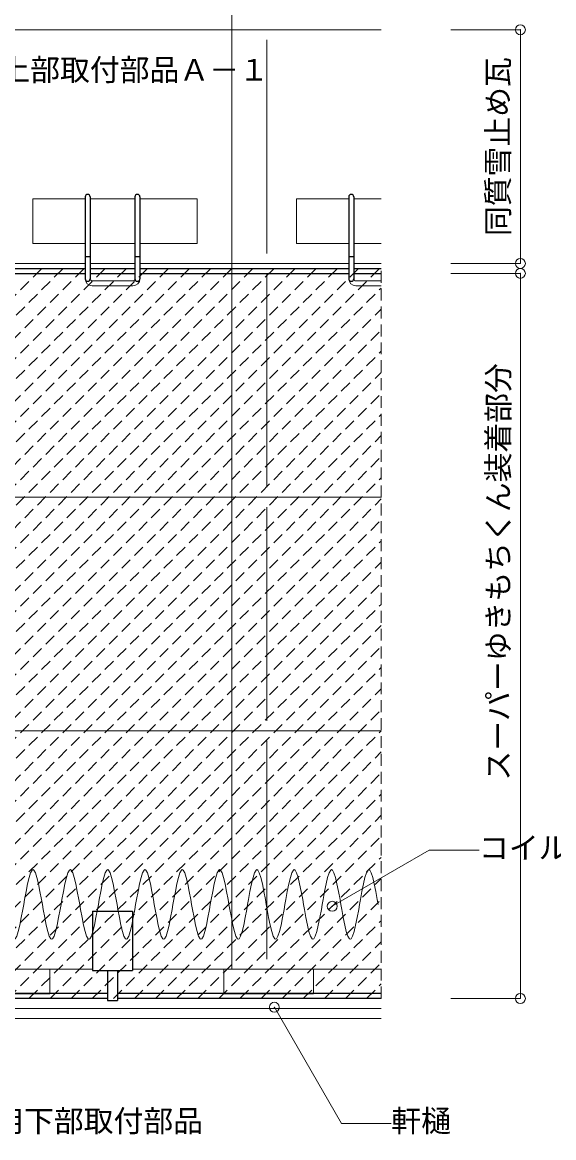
# Model space of a CAD drawing. Units: millimetres on the paper, with parts at other scales. Extents: x -210 to 210, y -148 to 150.
# Drawn here: x -45.4 to 8.1, y -45.1 to 67.1 of the extents above; entities that cross this region are included whole.
import ezdxf
from ezdxf.enums import TextEntityAlignment as Align

# ---------------------------------------------------------------- set-up
doc = ezdxf.new("R2010")
doc.units = ezdxf.units.MM
doc.header["$PDMODE"] = 32
doc.header["$PDSIZE"] = 1
doc.linetypes.add('DASHED1', pattern=[1.8, 1.2, -0.6])
for name, color, linetype, lineweight in [('0-2', 5, 'Continuous', 9), ('0-4', 5, 'Continuous', 9), ('0-5', 6, 'Continuous', 9), ('0-7', 5, 'Continuous', 9), ('0-8', 5, 'Continuous', 9), ('0-9', 2, 'Continuous', 25)]:
    doc.layers.add(name, color=color, linetype=linetype, lineweight=lineweight)
doc.styles.add('ＭＳ ゴシック', font='')
doc.styles.get('ＭＳ ゴシック').set_extended_font_data('MS Gothic')

msp = doc.modelspace()

# ---------------------------------------------------------------- linework, layer by layer
at = {"layer": '0-2'}
for p, q in [((-24.288, 104.815), (-24.288, -28.177)), ((-151.788, 66.31), (-9.288, 66.31)), ((-20.788, 65.31), (-20.788, 43.805)), ((-44.288, 49.305), (-44.288, 44.805)), ((-44.288, 49.305), (-39.038, 49.305)), ((-38.538, 49.305), (-34.038, 49.305)), ((-33.538, 49.305), (-27.788, 49.305)), ((-27.788, 49.305), (-27.788, 44.805)), ((-17.788, 49.305), (-17.788, 44.805)), ((-17.788, 49.305), (-12.538, 49.305)), ((-12.038, 49.305), (-9.288, 49.305)), ((-44.288, 44.805), (-39.038, 44.805)), ((-38.538, 44.805), (-34.038, 44.805)), ((-33.538, 44.805), (-27.788, 44.805)), ((-17.788, 44.805), (-12.538, 44.805)), ((-12.038, 44.805), (-9.288, 44.805)), ((-60.038, 42.805), (-39.038, 42.805)), ((-38.538, 42.805), (-34.038, 42.805)), ((-33.538, 42.805), (-12.538, 42.805)), ((-12.038, 42.805), (-9.288, 42.805)), ((-20.788, 41.805), (-20.788, 20.299)), ((-151.788, 19.299), (-9.288, 19.299)), ((-20.788, 18.299), (-20.788, -3.206)), ((-151.788, -4.206), (-9.288, -4.206)), ((-20.788, -5.206), (-20.788, -27.177)), ((-87.288, -28.177), (-38.288, -28.177)), ((-42.588, -28.177), (-42.588, -30.677)), ((-34.288, -28.177), (-9.288, -28.177)), ((-16.088, -28.177), (-16.088, -30.677)), ((-151.788, -32.137), (-9.288, -32.137)), ((-151.788, -33.137), (-9.288, -33.137))]:
    msp.add_line(p, q, dxfattribs=at)
for points in [[(-51.588, -28.177), (-51.588, -30.677), (-42.588, -30.677)], [(-25.088, -28.177), (-25.088, -30.677), (-16.088, -30.677)]]:
    msp.add_lwpolyline(points, dxfattribs=at)
at = {"layer": '0-4'}
for p, q in [((-14.202, -21.86), (-4.448, -16.229)), ((-4.448, -16.229), (0.552, -16.229))]:
    msp.add_line(p, q, dxfattribs=at)
msp.add_lwpolyline([(-20.021, -32.016), (-13.268, -43.712), (-8.268, -43.712)], dxfattribs=at)
for p in [(-14.202, -21.86), (-20.021, -32.016)]:
    msp.add_point(p, dxfattribs=at)
at = {"layer": '0-5'}
for p, q in [((4.712, 66.31), (-2.288, 66.31)), ((4.712, 42.805), (4.712, 66.31)), ((4.712, 42.805), (-2.288, 42.805)), ((4.712, 41.805), (-2.288, 41.805)), ((4.712, 41.805), (4.712, -31.137)), ((4.712, -31.137), (-2.288, -31.137))]:
    msp.add_line(p, q, dxfattribs=at)
at = {"layer": '0-5', "color": 2}
for p in [(4.712, 66.31), (4.712, 42.805), (4.712, 41.805), (4.712, -31.137)]:
    msp.add_point(p, dxfattribs=at)
at = {"layer": '0-7', "linetype": 'DASHED1'}
for p, q in [((-116.817, -31.137), (-43.376, 42.305)), ((-114.696, -31.137), (-41.254, 42.305)), ((-112.575, -31.137), (-39.133, 42.305)), ((-110.453, -31.137), (-37.012, 42.305)), ((-108.332, -31.137), (-34.89, 42.305)), ((-106.211, -31.137), (-32.769, 42.305)), ((-104.089, -31.137), (-30.648, 42.305)), ((-101.968, -31.137), (-28.526, 42.305)), ((-99.847, -31.137), (-26.405, 42.305)), ((-97.725, -31.137), (-24.284, 42.305)), ((-95.604, -31.137), (-22.162, 42.305)), ((-93.483, -31.137), (-20.041, 42.305)), ((-91.361, -31.137), (-17.92, 42.305)), ((-89.24, -31.137), (-15.798, 42.305)), ((-87.119, -31.137), (-13.677, 42.305)), ((-84.997, -31.137), (-11.556, 42.305)), ((-82.876, -31.137), (-9.435, 42.305)), ((-9.288, -31.137), (-9.288, 42.305)), ((-80.755, -31.137), (-9.288, 40.329)), ((-78.633, -31.137), (-9.288, 38.208)), ((-76.512, -31.137), (-9.288, 36.087)), ((-74.391, -31.137), (-9.288, 33.965)), ((-72.269, -31.137), (-9.288, 31.844)), ((-70.148, -31.137), (-9.288, 29.723)), ((-68.027, -31.137), (-9.288, 27.601)), ((-65.906, -31.137), (-9.288, 25.48)), ((-63.784, -31.137), (-9.288, 23.359)), ((-61.663, -31.137), (-9.288, 21.238)), ((-59.542, -31.137), (-9.288, 19.116)), ((-57.42, -31.137), (-9.288, 16.995)), ((-55.299, -31.137), (-9.288, 14.874)), ((-53.178, -31.137), (-9.288, 12.752)), ((-51.056, -31.137), (-9.288, 10.631)), ((-48.935, -31.137), (-9.288, 8.51)), ((-46.814, -31.137), (-9.288, 6.388)), ((-44.692, -31.137), (-9.288, 4.267)), ((-42.571, -31.137), (-9.288, 2.146)), ((-40.45, -31.137), (-9.288, 0.024)), ((-38.328, -31.137), (-9.288, -2.097)), ((-36.207, -31.137), (-9.288, -4.218)), ((-34.086, -31.137), (-9.288, -6.34)), ((-31.964, -31.137), (-9.288, -8.461)), ((-29.843, -31.137), (-9.288, -10.582)), ((-27.722, -31.137), (-9.288, -12.704)), ((-25.6, -31.137), (-9.288, -14.825)), ((-23.479, -31.137), (-9.288, -16.946)), ((-21.358, -31.137), (-9.288, -19.068)), ((-19.236, -31.137), (-9.288, -21.189)), ((-17.115, -31.137), (-9.288, -23.31)), ((-14.994, -31.137), (-9.288, -25.432)), ((-12.873, -31.137), (-9.288, -27.553)), ((-10.751, -31.137), (-9.288, -29.674))]:
    msp.add_line(p, q, dxfattribs=at)
at = {"layer": '0-7', "color": 2, "lineweight": 25}
for p, q in [((-60.038, 42.305), (-39.038, 42.305)), ((-60.038, 41.805), (-39.038, 41.805)), ((-38.538, 42.305), (-34.038, 42.305)), ((-38.538, 41.805), (-34.038, 41.805)), ((-33.538, 42.305), (-12.538, 42.305)), ((-33.538, 41.805), (-12.538, 41.805)), ((-12.038, 42.305), (-9.288, 42.305)), ((-12.038, 41.805), (-9.288, 41.805)), ((-36.788, -30.637), (-88.788, -30.637)), ((-36.788, -31.137), (-88.788, -31.137)), ((-9.288, -30.637), (-35.788, -30.637)), ((-9.288, -31.137), (-35.788, -31.137))]:
    msp.add_line(p, q, dxfattribs=at)
at = {"layer": '0-8'}
for points in [[(-45.219, -21.677), (-45.13, -21.184), (-44.978, -20.36), (-44.826, -19.607), (-44.673, -18.969), (-44.521, -18.493), (-44.369, -18.222), (-44.281, -18.177), (-44.192, -18.222), (-44.04, -18.493), (-43.888, -18.969), (-43.736, -19.607), (-43.583, -20.36), (-43.431, -21.184), (-43.343, -21.677)], [(-41.467, -21.677), (-41.379, -21.184), (-41.227, -20.36), (-41.074, -19.607), (-40.922, -18.969), (-40.77, -18.493), (-40.618, -18.222), (-40.529, -18.177), (-40.441, -18.222), (-40.289, -18.493), (-40.137, -18.969), (-39.984, -19.607), (-39.832, -20.36), (-39.68, -21.184), (-39.592, -21.677)], [(-37.716, -21.677), (-37.628, -21.184), (-37.475, -20.36), (-37.323, -19.607), (-37.171, -18.969), (-37.019, -18.493), (-36.866, -18.222), (-36.778, -18.177), (-36.69, -18.222), (-36.538, -18.493), (-36.385, -18.969), (-36.233, -19.607), (-36.081, -20.36), (-35.929, -21.184), (-35.84, -21.677)], [(-33.965, -21.677), (-33.876, -21.184), (-33.724, -20.36), (-33.572, -19.607), (-33.42, -18.969), (-33.267, -18.493), (-33.115, -18.222), (-33.027, -18.177), (-32.939, -18.222), (-32.786, -18.493), (-32.634, -18.969), (-32.482, -19.607), (-32.33, -20.36), (-32.177, -21.184), (-32.089, -21.677)], [(-30.213, -21.677), (-30.125, -21.184), (-29.973, -20.36), (-29.821, -19.607), (-29.668, -18.969), (-29.516, -18.493), (-29.364, -18.222), (-29.276, -18.177), (-29.187, -18.222), (-29.035, -18.493), (-28.883, -18.969), (-28.731, -19.607), (-28.578, -20.36), (-28.426, -21.184), (-28.338, -21.677)], [(-26.462, -21.677), (-26.374, -21.184), (-26.222, -20.36), (-26.069, -19.607), (-25.917, -18.969), (-25.765, -18.493), (-25.613, -18.222), (-25.524, -18.177), (-25.436, -18.222), (-25.284, -18.493), (-25.131, -18.969), (-24.979, -19.607), (-24.827, -20.36), (-24.675, -21.184), (-24.586, -21.677)], [(-22.711, -21.677), (-22.622, -21.184), (-22.47, -20.36), (-22.318, -19.607), (-22.166, -18.969), (-22.014, -18.493), (-21.861, -18.222), (-21.773, -18.177), (-21.685, -18.222), (-21.532, -18.493), (-21.38, -18.969), (-21.228, -19.607), (-21.076, -20.36), (-20.923, -21.184), (-20.835, -21.677)], [(-18.96, -21.677), (-18.871, -21.184), (-18.719, -20.36), (-18.567, -19.607), (-18.414, -18.969), (-18.262, -18.493), (-18.11, -18.222), (-18.022, -18.177), (-17.933, -18.222), (-17.781, -18.493), (-17.629, -18.969), (-17.477, -19.607), (-17.324, -20.36), (-17.172, -21.184), (-17.084, -21.677)], [(-15.208, -21.677), (-15.12, -21.184), (-14.968, -20.36), (-14.815, -19.607), (-14.663, -18.969), (-14.511, -18.493), (-14.359, -18.222), (-14.27, -18.177), (-14.182, -18.222), (-14.03, -18.493), (-13.878, -18.969), (-13.725, -19.607), (-13.573, -20.36), (-13.421, -21.184), (-13.333, -21.677)], [(-11.457, -21.677), (-11.369, -21.184), (-11.216, -20.36), (-11.064, -19.607), (-10.912, -18.969), (-10.76, -18.493), (-10.607, -18.222), (-10.519, -18.177), (-10.431, -18.222), (-10.279, -18.493), (-10.126, -18.969), (-9.974, -19.607), (-9.822, -20.36), (-9.67, -21.184), (-9.581, -21.677)], [(-45.219, -21.677), (-45.307, -22.17), (-45.459, -22.994), (-45.611, -23.747), (-45.764, -24.385), (-45.916, -24.861), (-46.068, -25.132), (-46.156, -25.177), (-46.245, -25.132), (-46.397, -24.861), (-46.549, -24.385), (-46.701, -23.747), (-46.854, -22.994), (-47.006, -22.17), (-47.094, -21.677)], [(-41.467, -21.677), (-41.556, -22.17), (-41.708, -22.994), (-41.86, -23.747), (-42.012, -24.385), (-42.165, -24.861), (-42.317, -25.132), (-42.405, -25.177), (-42.493, -25.132), (-42.646, -24.861), (-42.798, -24.385), (-42.95, -23.747), (-43.102, -22.994), (-43.255, -22.17), (-43.343, -21.677)], [(-37.716, -21.677), (-37.804, -22.17), (-37.956, -22.994), (-38.109, -23.747), (-38.261, -24.385), (-38.413, -24.861), (-38.565, -25.132), (-38.654, -25.177), (-38.742, -25.132), (-38.894, -24.861), (-39.047, -24.385), (-39.199, -23.747), (-39.351, -22.994), (-39.503, -22.17), (-39.592, -21.677)], [(-33.965, -21.677), (-34.053, -22.17), (-34.205, -22.994), (-34.357, -23.747), (-34.51, -24.385), (-34.662, -24.861), (-34.814, -25.132), (-34.902, -25.177), (-34.991, -25.132), (-35.143, -24.861), (-35.295, -24.385), (-35.448, -23.747), (-35.6, -22.994), (-35.752, -22.17), (-35.84, -21.677)], [(-30.213, -21.677), (-30.302, -22.17), (-30.454, -22.994), (-30.606, -23.747), (-30.758, -24.385), (-30.911, -24.861), (-31.063, -25.132), (-31.151, -25.177), (-31.239, -25.132), (-31.392, -24.861), (-31.544, -24.385), (-31.696, -23.747), (-31.848, -22.994), (-32.001, -22.17), (-32.089, -21.677)], [(-26.462, -21.677), (-26.55, -22.17), (-26.703, -22.994), (-26.855, -23.747), (-27.007, -24.385), (-27.159, -24.861), (-27.312, -25.132), (-27.4, -25.177), (-27.488, -25.132), (-27.64, -24.861), (-27.793, -24.385), (-27.945, -23.747), (-28.097, -22.994), (-28.249, -22.17), (-28.338, -21.677)], [(-22.711, -21.677), (-22.799, -22.17), (-22.951, -22.994), (-23.104, -23.747), (-23.256, -24.385), (-23.408, -24.861), (-23.56, -25.132), (-23.649, -25.177), (-23.737, -25.132), (-23.889, -24.861), (-24.041, -24.385), (-24.194, -23.747), (-24.346, -22.994), (-24.498, -22.17), (-24.586, -21.677)], [(-18.96, -21.677), (-19.048, -22.17), (-19.2, -22.994), (-19.352, -23.747), (-19.505, -24.385), (-19.657, -24.861), (-19.809, -25.132), (-19.897, -25.177), (-19.986, -25.132), (-20.138, -24.861), (-20.29, -24.385), (-20.442, -23.747), (-20.595, -22.994), (-20.747, -22.17), (-20.835, -21.677)], [(-15.208, -21.677), (-15.297, -22.17), (-15.449, -22.994), (-15.601, -23.747), (-15.753, -24.385), (-15.905, -24.861), (-16.058, -25.132), (-16.146, -25.177), (-16.234, -25.132), (-16.387, -24.861), (-16.539, -24.385), (-16.691, -23.747), (-16.843, -22.994), (-16.996, -22.17), (-17.084, -21.677)], [(-11.457, -21.677), (-11.545, -22.17), (-11.697, -22.994), (-11.85, -23.747), (-12.002, -24.385), (-12.154, -24.861), (-12.306, -25.132), (-12.395, -25.177), (-12.483, -25.132), (-12.635, -24.861), (-12.788, -24.385), (-12.94, -23.747), (-13.092, -22.994), (-13.244, -22.17), (-13.333, -21.677)]]:
    msp.add_lwpolyline(points, dxfattribs=at)
at = {"layer": '0-9'}
for p, q in [((-39.038, 49.505), (-39.038, 41.255)), ((-38.538, 49.505), (-38.538, 41.255)), ((-34.038, 49.505), (-34.038, 41.255)), ((-33.538, 49.505), (-33.538, 41.255)), ((-12.538, 49.505), (-12.538, 41.255)), ((-12.038, 49.505), (-12.038, 41.255)), ((-39.038, 43.505), (-38.538, 43.505)), ((-34.038, 43.505), (-33.538, 43.505)), ((-12.538, 43.505), (-12.038, 43.505)), ((-38.288, -22.337), (-34.288, -22.337)), ((-34.288, -22.337), (-34.288, -28.337)), ((-36.788, -28.337), (-36.788, -31.337)), ((-35.788, -28.337), (-35.788, -31.337)), ((-36.788, -31.337), (-35.788, -31.337))]:
    msp.add_line(p, q, dxfattribs=at)
at = {"layer": '0-9', "color": 5, "lineweight": 9}
for p, q in [((-34.238, 41.055), (-38.338, 41.055)), ((-38.338, 40.555), (-34.238, 40.555)), ((-9.288, 41.055), (-11.838, 41.055)), ((-11.838, 40.555), (-9.288, 40.555))]:
    msp.add_line(p, q, dxfattribs=at)
at = {"layer": '0-9'}
msp.add_lwpolyline([(-38.288, -22.337), (-38.288, -28.337), (-34.288, -28.337)], dxfattribs=at)
for centre, start, end in [((-38.788, 49.505), 0, 180), ((-33.788, 49.505), 0, 180), ((-12.288, 49.505), 0, 180), ((-38.788, 41.255), 180, 360), ((-33.788, 41.255), 180, 360), ((-12.288, 41.255), 180, 360)]:
    msp.add_arc(centre, 0.25, start, end, dxfattribs=at)
at = {"layer": '0-9', "color": 5, "lineweight": 9}
for centre, radius, start, end in [((-38.338, 41.255), 0.7, 180, 270), ((-38.338, 41.255), 0.2, 180, 270), ((-34.238, 41.255), 0.2, 270, 0), ((-34.238, 41.255), 0.7, 270, 0), ((-11.838, 41.255), 0.7, 180, 270), ((-11.838, 41.255), 0.2, 180, 270)]:
    msp.add_arc(centre, radius, start, end, dxfattribs=at)

# ---------------------------------------------------------------- texts
at = {"layer": '0-4', "color": 7, "style": 'ＭＳ ゴシック'}
for s, p in [('同質雪止め瓦取付用上部取付部品Ａ－１', (-74.562, 60.521)), ('コイル ５φ', (0.552, -17.729)), ('和瓦(万十軒先瓦）用下部取付部品', (-73.68, -45.212)), ('軒樋', (-8.268, -45.212))]:
    msp.add_text(s, height=2.199, dxfattribs=at).set_placement(p, align=Align.BOTTOM_LEFT)
for s, p in [('同質雪止め瓦', (4.212, 45.557)), ('スーパーゆきもちくん装着部分', (4.24, -9.216))]:
    msp.add_text(s, height=2.199, rotation=90, dxfattribs=at).set_placement(p, align=Align.BOTTOM_LEFT)

doc.saveas('drawing.dxf')
